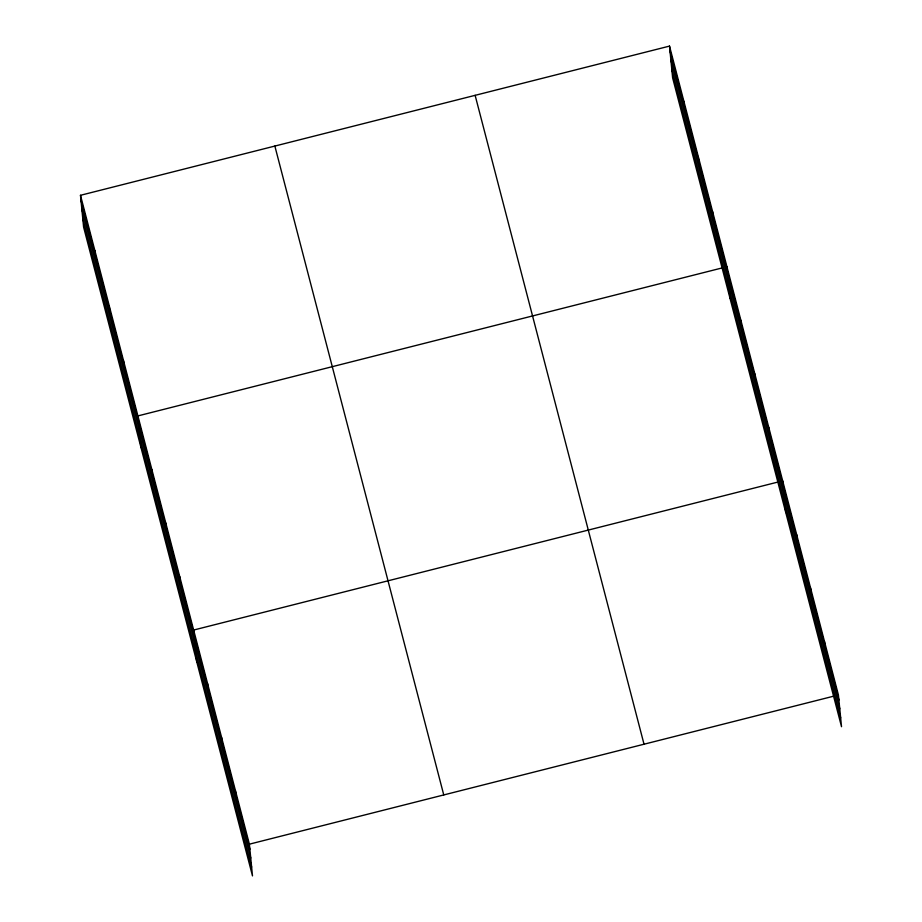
<?xml version="1.0" encoding="UTF-8"?>
<svg xmlns="http://www.w3.org/2000/svg" width="922" height="922" viewBox="0 0 922 922"><rect width="100%" height="100%" fill="white"/><g stroke="black" fill="none" stroke-linecap="round" stroke-linejoin="round"><path stroke-width="1.38" d="M80.479 195.303L249.378 844.172L252.49 875.9L83.591 227.019L80.479 195.303L669.51 46.1L838.409 694.981L841.521 726.697L672.622 77.828L669.51 46.1M722.802 267.76L137.897 415.914L141.008 447.643M778.537 481.895L193.643 630.049L196.743 661.766M249.378 844.172L834.283 696.029M670.006 51.171L838.916 700.052M670.87 59.965L839.769 708.845M671.758 69.023L840.668 717.904M475.13 95.335L644.029 744.215M274.86 146.068L443.759 794.937M80.975 200.374L249.874 849.243M81.839 209.167L250.738 858.048M82.726 218.226L251.625 867.106M824.475 641.447L824.983 646.518M810.542 587.913L811.049 592.984M796.608 534.38L797.104 539.451M782.674 480.846L785.786 512.574M768.741 427.312L769.236 432.383M754.807 373.779L755.302 378.85M740.873 320.245L741.369 325.316M726.939 266.723L730.051 298.44M712.579 211.564L713.086 216.635M698.231 156.406L698.726 161.477M683.87 101.259L684.366 106.33M235.444 790.65L235.94 795.721M221.511 737.116L222.006 742.187M207.577 683.582L208.072 688.653M179.709 576.515L180.205 581.586M165.764 522.981L166.271 528.052M151.83 469.448L152.337 474.519M123.548 360.767L124.044 365.838M109.188 305.608L109.683 310.679M94.828 250.45L95.323 255.521"/></g></svg>
